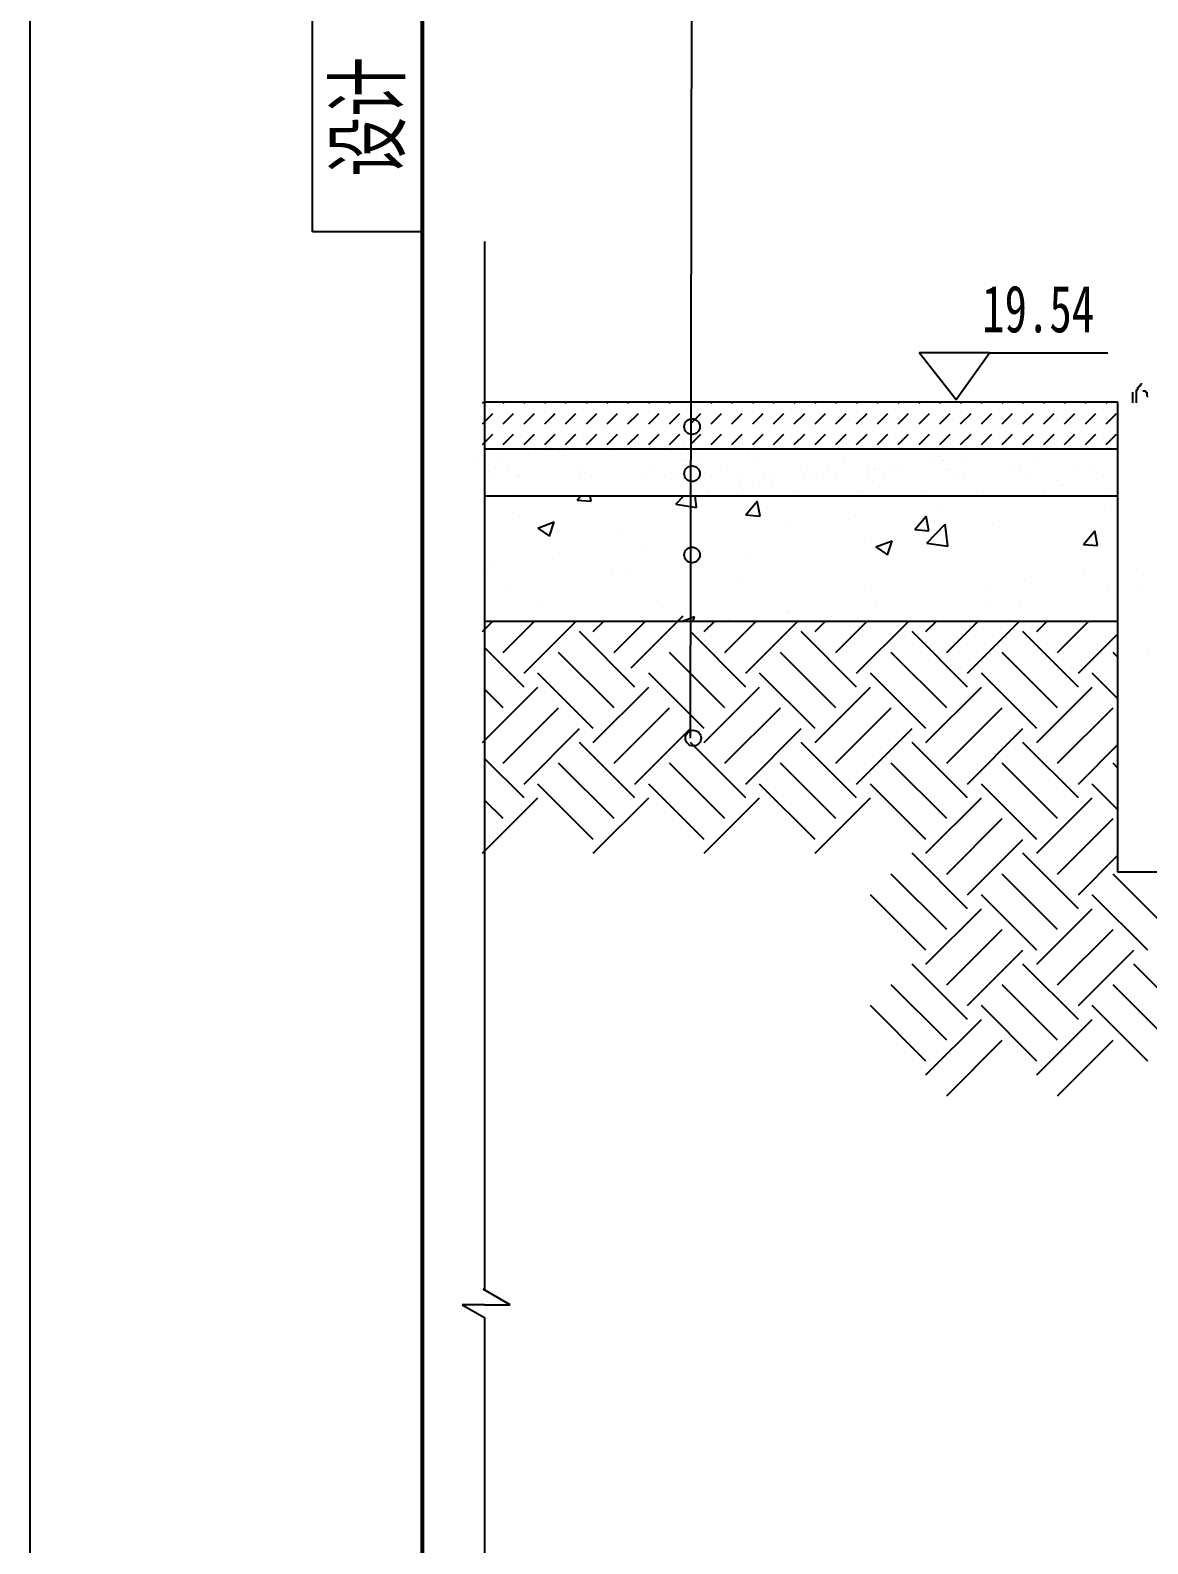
# Model space of a CAD drawing. Extents: x 109 to 4309, y -673 to 2245.
# Drawn here: x 109 to 822, y 293 to 1259 of the extents above; entities that cross this region are included whole.
import ezdxf

# ---------------------------------------------------------------- set-up
doc = ezdxf.new("R2010")
doc.units = 0
doc.header["$MEASUREMENT"] = 0
doc.layers.get('0').update_dxf_attribs({"linetype": 'CONTINUOUS'})
for name, color, linetype in [('LEVEL', 2, 'CONTINUOUS'), ('STAIR', 140, 'CONTINUOUS'), ('TEXT', 41, 'CONTINUOUS'), ('TK', 1, 'CONTINUOUS'), ('TREE', 3, 'CONTINUOUS')]:
    doc.layers.add(name, color=color, linetype=linetype)
doc.styles.add('STYLE1', font='simsun.ttf', dxfattribs={"width": 0.7})
doc.styles.add('XREF1$0$STYLE3', font='simsun.ttf', dxfattribs={"width": 0.7})

msp = doc.modelspace()

# ---------------------------------------------------------------- linework, layer by layer
at = {"color": 40, "linetype": 'BYBLOCK'}
msp.add_line((721.18, 1053.01), (796.53, 1053.01), dxfattribs=at)
msp.add_lwpolyline([(721.18, 1053.01), (676.38, 1053.01), (699.91, 1023.25)], close=True, dxfattribs=at)
at = {"layer": 'LEVEL'}
for p, q in [((399.12, 1021.74), (802.82, 1021.74)), ((802.82, 1021.74), (802.82, 721.74)), ((399.12, 991.74), (802.82, 991.74)), ((399.12, 961.74), (802.82, 961.74)), ((399.12, 961.74), (802.82, 961.74)), ((399.12, 881.74), (802.82, 881.74)), ((802.82, 721.74), (1302.82, 721.74)), ((802.82, 721.74), (1002.82, 721.74)), ((802.82, 721.74), (2419.1, 721.74))]:
    msp.add_line(p, q, dxfattribs=at)
at = {"layer": 'LEVEL', "linetype": 'CONTINUOUS'}
for centre in [(531.42, 1005.84), (531.42, 975.81), (531.42, 924.01), (532.19, 807.1)]:
    msp.add_circle(centre, 5, dxfattribs=at)
at = {"layer": 'STAIR', "linetype": 'CONTINUOUS'}
for p, q in [((399.12, 1123.86), (399.12, 455.02)), ((521.49, 997.36), (521.49, 997.36)), ((532.43, 998.65), (532.43, 998.65)), ((535.63, 1002.82), (535.63, 1002.82)), ((537.68, 1000.29), (537.68, 1000.29)), ((524.09, 987.78), (524.09, 987.78)), ((525.27, 985.02), (525.27, 985.02)), ((526.33, 994.34), (526.33, 994.34)), ((527.77, 985.13), (527.77, 985.13)), ((527.29, 977.37), (527.29, 977.37)), ((532.18, 978.45), (532.18, 978.45)), ((535.56, 984.18), (535.56, 984.18)), ((415.37, 445.6), (398.32, 455.48)), ((384.81, 445.6), (399.12, 437.51)), ((399.12, 445.6), (384.81, 445.6)), ((399.12, 445.6), (415.37, 445.6)), ((399.12, 437.51), (399.12, -236.49))]:
    msp.add_line(p, q, dxfattribs=at)
at = {"layer": 'STAIR'}
for p, q in [((397.75, 1020.89), (398.6, 1021.74)), ((397.75, 1007.63), (404.38, 1014.26)), ((411.01, 1020.89), (411.86, 1021.74)), ((411.01, 1007.63), (417.63, 1014.26)), ((424.26, 1020.89), (425.12, 1021.74)), ((424.26, 1007.63), (430.89, 1014.26)), ((437.52, 1020.89), (438.37, 1021.74)), ((437.52, 1007.63), (444.15, 1014.26)), ((450.78, 1020.89), (451.63, 1021.74)), ((450.78, 1007.63), (457.41, 1014.26)), ((464.04, 1020.89), (464.89, 1021.74)), ((464.04, 1007.63), (470.67, 1014.26)), ((477.3, 1020.89), (478.15, 1021.74)), ((477.3, 1007.63), (483.93, 1014.26)), ((490.56, 1020.89), (491.41, 1021.74)), ((490.56, 1007.63), (497.18, 1014.26)), ((503.81, 1020.89), (504.67, 1021.74)), ((503.81, 1007.63), (510.44, 1014.26)), ((517.07, 1020.89), (517.92, 1021.74)), ((517.07, 1007.63), (523.7, 1014.26)), ((530.33, 1020.89), (531.18, 1021.74)), ((530.33, 1007.63), (536.96, 1014.26)), ((543.59, 1020.89), (544.44, 1021.74)), ((543.59, 1007.63), (550.22, 1014.26)), ((556.85, 1020.89), (557.7, 1021.74)), ((556.85, 1007.63), (563.48, 1014.26)), ((570.1, 1020.89), (570.96, 1021.74)), ((570.1, 1007.63), (576.73, 1014.26)), ((583.36, 1020.89), (584.22, 1021.74)), ((583.36, 1007.63), (589.99, 1014.26)), ((596.62, 1020.89), (597.47, 1021.74)), ((596.62, 1007.63), (603.25, 1014.26)), ((609.88, 1020.89), (610.73, 1021.74)), ((609.88, 1007.63), (616.51, 1014.26)), ((623.14, 1020.89), (623.99, 1021.74)), ((623.14, 1007.63), (629.77, 1014.26)), ((636.4, 1020.89), (637.25, 1021.74)), ((636.4, 1007.63), (643.03, 1014.26)), ((649.65, 1020.89), (650.51, 1021.74)), ((649.65, 1007.63), (656.28, 1014.26)), ((662.91, 1020.89), (663.76, 1021.74)), ((662.91, 1007.63), (669.54, 1014.26)), ((676.17, 1020.89), (677.02, 1021.74)), ((676.17, 1007.63), (682.8, 1014.26)), ((689.43, 1020.89), (690.28, 1021.74)), ((689.43, 1007.63), (696.06, 1014.26)), ((702.69, 1020.89), (703.54, 1021.74)), ((702.69, 1007.63), (709.32, 1014.26)), ((715.95, 1020.89), (716.8, 1021.74)), ((715.95, 1007.63), (722.57, 1014.26)), ((729.2, 1020.89), (730.06, 1021.74)), ((729.2, 1007.63), (735.83, 1014.26)), ((742.46, 1020.89), (743.31, 1021.74)), ((742.46, 1007.63), (749.09, 1014.26)), ((755.72, 1020.89), (756.57, 1021.74)), ((755.72, 1007.63), (762.35, 1014.26)), ((768.98, 1020.89), (769.83, 1021.74)), ((768.98, 1007.63), (775.61, 1014.26)), ((782.24, 1020.89), (783.09, 1021.74)), ((782.24, 1007.63), (788.87, 1014.26)), ((795.5, 1020.89), (796.35, 1021.74)), ((795.5, 1007.63), (802.12, 1014.26)), ((397.75, 994.37), (404.38, 1001)), ((411.01, 994.37), (417.63, 1001)), ((424.26, 994.37), (430.89, 1001)), ((437.52, 994.37), (444.15, 1001)), ((450.78, 994.37), (457.41, 1001)), ((464.04, 994.37), (470.67, 1001)), ((477.3, 994.37), (483.93, 1001)), ((490.56, 994.37), (497.18, 1001)), ((503.81, 994.37), (510.44, 1001)), ((517.07, 994.37), (523.7, 1001)), ((530.33, 994.37), (536.96, 1001)), ((543.59, 994.37), (550.22, 1001)), ((556.85, 994.37), (563.48, 1001)), ((570.1, 994.37), (576.73, 1001)), ((583.36, 994.37), (589.99, 1001)), ((596.62, 994.37), (603.25, 1001)), ((609.88, 994.37), (616.51, 1001)), ((623.14, 994.37), (629.77, 1001)), ((636.4, 994.37), (643.03, 1001)), ((649.65, 994.37), (656.28, 1001)), ((662.91, 994.37), (669.54, 1001)), ((676.17, 994.37), (682.8, 1001)), ((689.43, 994.37), (696.06, 1001)), ((702.69, 994.37), (709.32, 1001)), ((715.95, 994.37), (722.57, 1001)), ((729.2, 994.37), (735.83, 1001)), ((742.46, 994.37), (749.09, 1001)), ((755.72, 994.37), (762.35, 1001)), ((768.98, 994.37), (775.61, 1001)), ((782.24, 994.37), (788.87, 1001)), ((795.5, 994.37), (802.12, 1001)), ((399.95, 988.33), (399.95, 988.33)), ((407.05, 985.68), (407.05, 985.68)), ((427.43, 988.37), (427.43, 988.37)), ((435.24, 989.39), (435.24, 989.39)), ((440.47, 989.79), (440.47, 989.79)), ((446.82, 990.25), (446.82, 990.25)), ((447.43, 991), (447.43, 991)), ((449.58, 987.72), (449.58, 987.72)), ((479.73, 990.29), (479.73, 990.29)), ((507.72, 988.93), (507.72, 988.93)), ((518.1, 990.1), (518.1, 990.1)), ((558.62, 991.56), (558.62, 991.56)), ((567.74, 988.41), (567.74, 988.41)), ((570.51, 985.88), (570.51, 985.88)), ((628.65, 987.08), (628.65, 987.08)), ((688.67, 986.57), (688.67, 986.57)), ((703.52, 985.88), (703.52, 985.88)), ((723.9, 988.56), (723.9, 988.56)), ((731.7, 989.59), (731.7, 989.59)), ((743.9, 991.19), (743.9, 991.19)), ((749.58, 985.24), (749.58, 985.24)), ((394.86, 984.08), (394.86, 984.08)), ((401.72, 977.09), (401.72, 977.09)), ((413.97, 977.96), (413.97, 977.96)), ((460.68, 978.04), (460.68, 978.04)), ((462.63, 975.76), (462.63, 975.76)), ((500.01, 976.22), (500.01, 976.22)), ((507.39, 978.13), (507.39, 978.13)), ((539.28, 976.72), (539.28, 976.72)), ((554.11, 978.21), (554.11, 978.21)), ((577.65, 976.54), (577.65, 976.54)), ((600.82, 978.3), (600.82, 978.3)), ((618.16, 978), (618.16, 978)), ((643.14, 977.93), (643.14, 977.93)), ((647.53, 978.38), (647.53, 978.38)), ((650.95, 978.96), (650.95, 978.96)), ((657.43, 978.5), (657.43, 978.5)), ((663.14, 980.56), (663.14, 980.56)), ((683.52, 983.24), (683.52, 983.24)), ((691.33, 984.27), (691.33, 984.27)), ((691.44, 984.03), (691.44, 984.03)), ((694.24, 978.47), (694.24, 978.47)), ((695.8, 978.32), (695.8, 978.32)), ((736.31, 979.78), (736.31, 979.78)), ((740.95, 978.55), (740.95, 978.55)), ((775.58, 980.28), (775.58, 980.28)), ((787.67, 978.64), (787.67, 978.64)), ((404.49, 974.55), (404.49, 974.55)), ((420.29, 973.93), (420.29, 973.93)), ((421.13, 974.95), (421.13, 974.95)), ((459.5, 974.76), (459.5, 974.76)), ((467.01, 974.01), (467.01, 974.01)), ((513.72, 974.1), (513.72, 974.1)), ((522.65, 975.25), (522.65, 975.25)), ((525.42, 972.71), (525.42, 972.71)), ((560.43, 974.18), (560.43, 974.18)), ((562.39, 967.3), (562.39, 967.3)), ((570.2, 968.32), (570.2, 968.32)), ((582.39, 969.93), (582.39, 969.93)), ((583.56, 973.92), (583.56, 973.92)), ((602.77, 972.61), (602.77, 972.61)), ((607.14, 974.27), (607.14, 974.27)), ((610.57, 973.64), (610.57, 973.64)), ((622.77, 975.25), (622.77, 975.25)), ((643.58, 973.4), (643.58, 973.4)), ((646.35, 970.87), (646.35, 970.87)), ((653.86, 974.35), (653.86, 974.35)), ((700.57, 974.44), (700.57, 974.44)), ((704.49, 972.08), (704.49, 972.08)), ((747.28, 974.52), (747.28, 974.52)), ((764.51, 971.56), (764.51, 971.56)), ((767.27, 969.03), (767.27, 969.03)), ((793.99, 974.61), (793.99, 974.61)), ((795.86, 966.21), (795.86, 966.21)), ((417.54, 962.6), (417.54, 962.6)), ((458.22, 958.98), (460.53, 961.74)), ((458.22, 958.98), (467.19, 958.2)), ((467.19, 958.2), (466.53, 961.74)), ((477.56, 962.08), (477.56, 962.08)), ((494.21, 961.64), (494.21, 961.64)), ((521.02, 956.36), (526.18, 961.74)), ((521.02, 956.36), (534.36, 954.29)), ((522.01, 961.98), (522.01, 961.98)), ((529.82, 963.01), (529.82, 963.01)), ((534.36, 954.29), (533.5, 961.74)), ((542.01, 964.61), (542.01, 964.61)), ((559.56, 962.66), (559.56, 962.66)), ((565.81, 949.57), (573.04, 958.19)), ((574.78, 948.78), (573.04, 958.19)), ((598.83, 963.16), (598.83, 963.16)), ((637.2, 962.98), (637.2, 962.98)), ((677.71, 964.44), (677.71, 964.44)), ((716.97, 964.94), (716.97, 964.94)), ((755.35, 964.75), (755.35, 964.75)), ((417.2, 951.07), (417.2, 951.07)), ((565.81, 949.57), (574.77, 948.79)), ((571.86, 954.38), (571.86, 954.38)), ((631.37, 946.59), (631.37, 946.59)), ((673.4, 940.16), (680.63, 948.77)), ((682.36, 939.37), (680.63, 948.77)), ((688.18, 954.07), (688.18, 954.07)), ((798.84, 952.71), (798.84, 952.71)), ((433.01, 941.06), (443.51, 945.09)), ((433.01, 941.06), (440.47, 936.03)), ((440.47, 936.03), (443.52, 945.09)), ((484.38, 939.37), (484.38, 939.37)), ((593.82, 941.64), (593.82, 941.64)), ((673.4, 940.16), (682.36, 939.37)), ((681.11, 931.53), (692.79, 943.71)), ((694.45, 929.47), (692.79, 943.71)), ((723.08, 943.11), (723.08, 943.11)), ((780.99, 930.74), (788.22, 939.36)), ((789.95, 929.96), (788.22, 939.36)), ((499.08, 929.17), (499.08, 929.17)), ((646.06, 932.55), (646.06, 932.55)), ((648.58, 929.05), (659.08, 933.08)), ((648.58, 929.05), (656.04, 924.01)), ((656.04, 924.01), (659.08, 933.08)), ((681.11, 931.53), (694.45, 929.47)), ((780.99, 930.74), (789.95, 929.96)), ((396.9, 924.35), (396.9, 924.35)), ((442.27, 921.69), (442.27, 921.69)), ((568.15, 921.3), (568.15, 921.3)), ((400.94, 913.99), (400.94, 913.99)), ((404.72, 916.75), (404.72, 916.75)), ((481.01, 910.61), (481.01, 910.61)), ((492.39, 911.7), (492.39, 911.7)), ((781, 912.32), (781, 912.32)), ((415.37, 901.14), (415.37, 901.14)), ((561.09, 907.22), (561.09, 907.22)), ((641.16, 903.84), (641.16, 903.84)), ((721.23, 900.46), (721.23, 900.46)), ((743.45, 907.38), (743.45, 907.38)), ((797.02, 902.78), (797.02, 902.78)), ((432.57, 893.84), (432.57, 893.84)), ((512.64, 890.46), (512.64, 890.46)), ((648.72, 894.91), (648.72, 894.91)), ((721.25, 893.18), (721.25, 893.18)), ((740.62, 894.92), (740.62, 894.92)), ((801.31, 897.07), (801.31, 897.07)), ((397.75, 875.04), (404.44, 881.74)), ((411.01, 861.79), (430.96, 881.74)), ((424.26, 848.53), (457.47, 881.74)), ((468.46, 875.04), (475.15, 881.74)), ((481.72, 861.79), (501.67, 881.74)), ((492.52, 851.99), (525.73, 885.2)), ((525.34, 881.74), (533.05, 884.7)), ((532.06, 881.74), (533.05, 884.7)), ((539.17, 875.04), (545.86, 881.74)), ((552.43, 861.79), (572.38, 881.74)), ((554.36, 882.48), (554.36, 882.48)), ((565.69, 848.53), (598.89, 881.74)), ((591.91, 887.43), (591.91, 887.43)), ((592.72, 887.08), (592.72, 887.08)), ((609.88, 875.04), (616.57, 881.74)), ((623.14, 861.79), (643.09, 881.74)), ((636.4, 848.53), (669.61, 881.74)), ((644.24, 882.62), (644.24, 882.62)), ((672.79, 883.69), (672.79, 883.69)), ((680.59, 875.04), (687.28, 881.74)), ((693.85, 861.79), (713.8, 881.74)), ((707.11, 848.53), (740.32, 881.74)), ((751.3, 875.04), (757.99, 881.74)), ((764.56, 861.79), (784.51, 881.74)), ((494.97, 839.69), (459.62, 875.04)), ((565.69, 839.69), (530.33, 875.04)), ((636.4, 839.69), (601.04, 875.04)), ((707.11, 839.69), (671.75, 875.04)), ((777.82, 839.69), (742.46, 875.04)), ((777.82, 848.53), (802.82, 873.53)), ((424.26, 839.69), (399.12, 864.83)), ((481.72, 826.43), (446.36, 861.79)), ((552.43, 826.43), (517.07, 861.79)), ((623.14, 826.43), (587.78, 861.79)), ((693.85, 826.43), (658.49, 861.79)), ((764.56, 826.43), (729.2, 861.79)), ((802.82, 858.88), (799.91, 861.79)), ((468.46, 813.17), (433.1, 848.53)), ((539.17, 813.17), (503.81, 848.53)), ((609.88, 813.17), (574.52, 848.53)), ((680.59, 813.17), (645.23, 848.53)), ((751.3, 813.17), (715.95, 848.53)), ((802.82, 832.37), (786.66, 848.53)), ((397.75, 804.33), (433.1, 839.69)), ((411.01, 826.43), (399.12, 838.32)), ((468.46, 804.33), (503.81, 839.69)), ((539.17, 804.33), (574.52, 839.69)), ((609.88, 804.33), (645.23, 839.69)), ((680.59, 804.33), (715.95, 839.69)), ((751.3, 804.33), (786.66, 839.69)), ((411.01, 791.08), (446.36, 826.43)), ((481.72, 791.08), (517.07, 826.43)), ((552.43, 791.08), (587.78, 826.43)), ((623.14, 791.08), (658.49, 826.43)), ((693.85, 791.08), (729.2, 826.43)), ((764.56, 791.08), (799.91, 826.43)), ((424.26, 777.82), (459.62, 813.17)), ((494.97, 777.82), (530.33, 813.17)), ((565.69, 777.82), (601.04, 813.17)), ((636.4, 777.82), (671.75, 813.17)), ((707.11, 777.82), (742.46, 813.17)), ((494.97, 768.98), (459.62, 804.33)), ((565.69, 768.98), (530.33, 804.33)), ((636.4, 768.98), (601.04, 804.33)), ((707.11, 768.98), (671.75, 804.33)), ((777.82, 768.98), (742.46, 804.33)), ((777.82, 777.82), (802.82, 802.82)), ((424.26, 768.98), (399.12, 794.12)), ((481.72, 755.72), (446.36, 791.08)), ((552.43, 755.72), (517.07, 791.08)), ((623.14, 755.72), (587.78, 791.08)), ((693.85, 755.72), (658.49, 791.08)), ((764.56, 755.72), (729.2, 791.08)), ((802.82, 788.17), (799.91, 791.08)), ((468.46, 742.46), (433.1, 777.82)), ((539.17, 742.46), (503.81, 777.82)), ((609.88, 742.46), (574.52, 777.82)), ((680.59, 742.46), (645.23, 777.82)), ((751.3, 742.46), (715.95, 777.82)), ((802.82, 761.66), (786.66, 777.82)), ((397.75, 733.62), (433.1, 768.98)), ((411.01, 755.72), (399.12, 767.6)), ((468.46, 733.62), (503.81, 768.98)), ((539.17, 733.62), (574.52, 768.98)), ((609.88, 733.62), (645.23, 768.98)), ((680.59, 733.62), (715.95, 768.98)), ((751.3, 733.62), (786.66, 768.98)), ((693.85, 720.37), (729.2, 755.72)), ((764.56, 720.37), (799.91, 755.72)), ((707.11, 707.11), (742.46, 742.46)), ((707.11, 698.27), (671.75, 733.62)), ((777.82, 698.27), (742.46, 733.62)), ((777.82, 707.11), (802.82, 732.11)), ((693.85, 685.01), (658.49, 720.37)), ((764.56, 685.01), (729.2, 720.37)), ((835.27, 685.01), (799.91, 720.37)), ((680.59, 671.75), (645.23, 707.11)), ((751.3, 671.75), (715.95, 707.11)), ((822.01, 671.75), (786.66, 707.11)), ((680.59, 662.91), (715.95, 698.27)), ((751.3, 662.91), (786.66, 698.27)), ((693.85, 649.65), (729.2, 685.01)), ((764.56, 649.65), (799.91, 685.01)), ((707.11, 636.4), (742.46, 671.75)), ((777.82, 636.4), (813.17, 671.75)), ((707.11, 627.56), (671.75, 662.91)), ((777.82, 627.56), (742.46, 662.91)), ((848.53, 627.56), (813.17, 662.91)), ((693.85, 614.3), (658.49, 649.65)), ((764.56, 614.3), (729.2, 649.65)), ((835.27, 614.3), (799.91, 649.65)), ((680.59, 601.04), (645.23, 636.4)), ((751.3, 601.04), (715.95, 636.4)), ((822.01, 601.04), (786.66, 636.4)), ((680.59, 592.2), (715.95, 627.56)), ((751.3, 592.2), (786.66, 627.56)), ((693.85, 578.94), (729.2, 614.3)), ((764.56, 578.94), (799.91, 614.3))]:
    msp.add_line(p, q, dxfattribs=at)
at = {"layer": 'TEXT', "linetype": 'CONTINUOUS'}
msp.add_line((530.38, 807.17), (531.57, 1412.03), dxfattribs=at)
at = {"layer": 'TK', "linetype": 'CONTINUOUS'}
for p, q in [((109.4, -672.57), (109.4, 2245.21)), ((289.4, 1130.1), (289.4, 2180.1)), ((359.4, -572.57), (359.4, 2177.43)), ((359.29, 1130.1), (289.4, 1130.1))]:
    msp.add_line(p, q, dxfattribs=at)
at = {"layer": 'TK', "linetype": 'CONTINUOUS', "const_width": 2.5}
msp.add_lwpolyline([(359.4, 2177.43), (359.4, -572.57), (4209.4, -572.57), (4209.4, 2177.43), (359.4, 2177.43)], dxfattribs=at)
at = {"layer": 'TREE', "linetype": 'CONTINUOUS'}
for p, q in [((818.15, 1032.75), (818.15, 1033.58)), ((812.32, 1027.76), (812.32, 1021.11)), ((814.82, 1021.11), (814.82, 1029.42)), ((814.82, 1029.42), (815.65, 1029.42)), ((815.65, 1029.42), (815.65, 1031.08)), ((815.65, 1031.08), (816.48, 1031.08)), ((816.48, 1031.08), (816.48, 1031.92)), ((816.48, 1031.92), (817.31, 1031.92)), ((817.31, 1031.92), (817.31, 1032.75)), ((817.31, 1032.75), (818.15, 1032.75)), ((818.98, 1028.59), (820.64, 1028.59)), ((820.64, 1028.59), (820.64, 1027.76)), ((820.64, 1027.76), (821.47, 1027.76)), ((821.47, 1027.76), (821.47, 1025.27)), ((821.47, 1025.27), (822.31, 1025.27)), ((819.61, 911.5), (819.61, 911.5)), ((816.04, 905.14), (816.04, 905.14)), ((821.79, 860.01), (821.79, 860.01))]:
    msp.add_line(p, q, dxfattribs=at)

# ---------------------------------------------------------------- texts
at = {"color": 41, "linetype": 'BYBLOCK', "insert": (752.16, 1080.76), "char_height": 30, "attachment_point": 5, "style": 'XREF1$0$STYLE3'}
msp.add_mtext('19.54', dxfattribs=at)
at = {"layer": 'TEXT', "linetype": 'CONTINUOUS', "style": 'STYLE1', "width": 0.7}
msp.add_text('设计', height=40, rotation=90, dxfattribs=at).set_placement((344.2, 1165.45))

doc.saveas('drawing.dxf')
